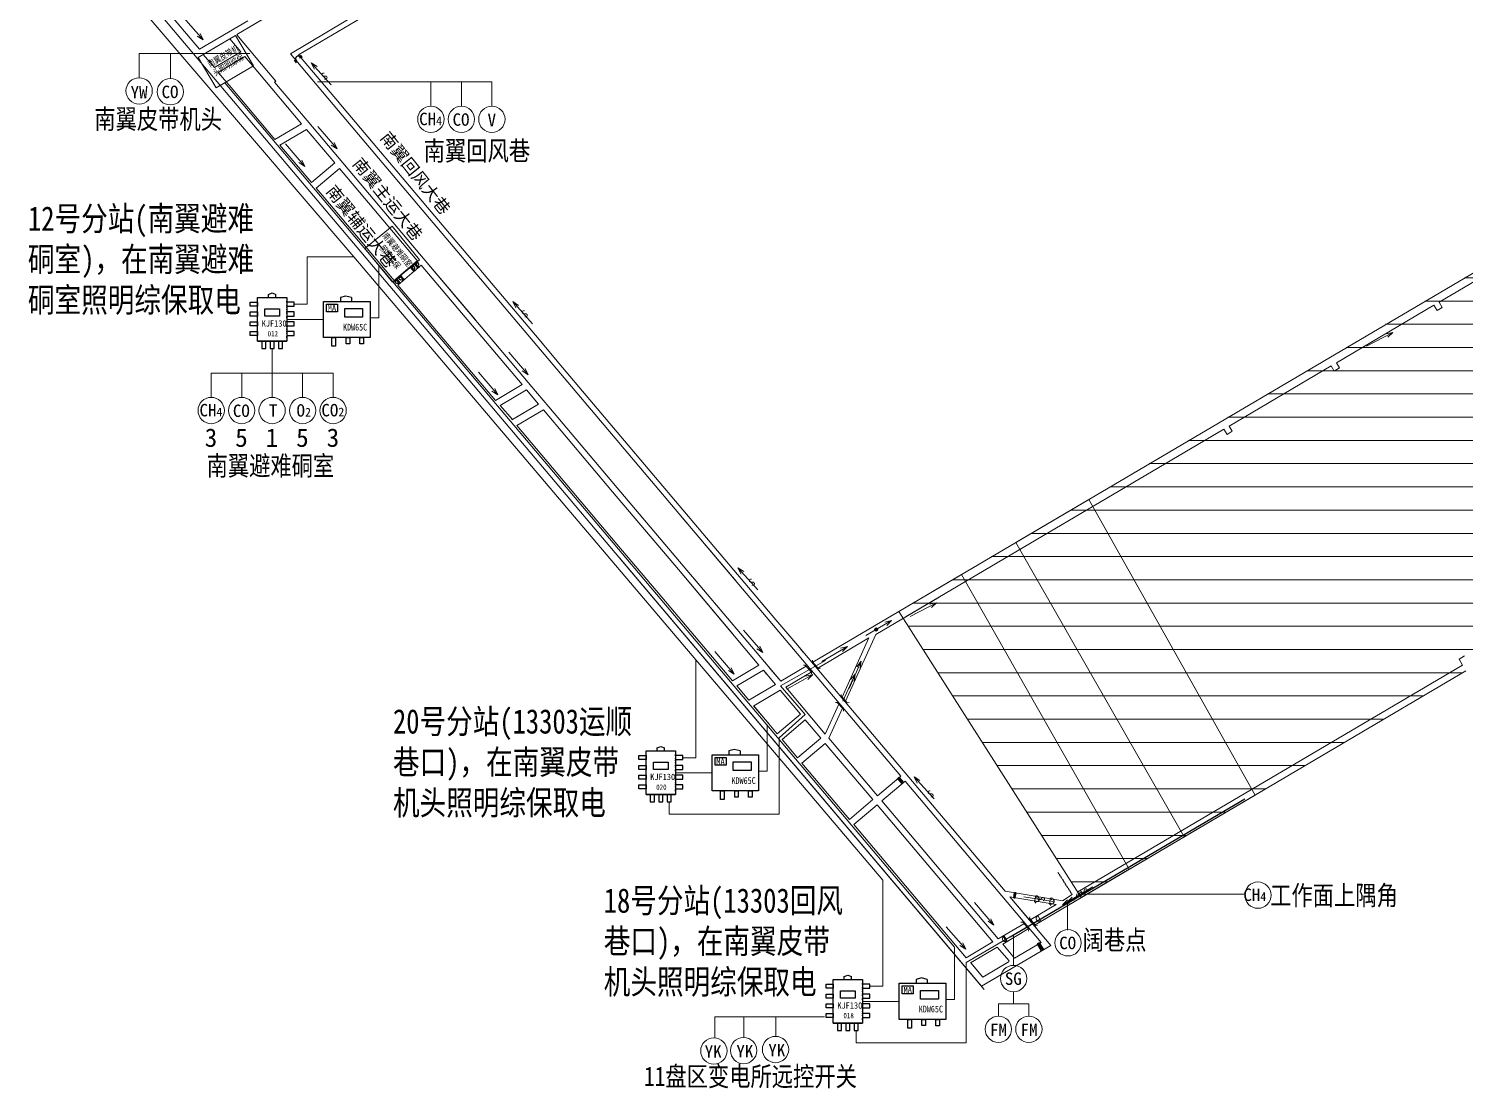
# Model space of a CAD drawing. Header units: millimetres. Extents: x 2501 to 6983, y 1724 to 12691.
# Drawn here: x 3891 to 5069, y 8648 to 9517 of the extents above; entities that cross this region are included whole.
import ezdxf
from ezdxf.enums import TextEntityAlignment as Align

# ---------------------------------------------------------------- set-up
doc = ezdxf.new("R2010")
doc.units = ezdxf.units.MM
doc.linetypes.add('1 实线', pattern=[0])
doc.linetypes.add('2X0_5', pattern=[2.5, 2, -0.5])
for name, color, linetype in [('4、10月', 131, 'Continuous'), ('hyh井田开拓巷道', 7, 'Continuous'), ('JMD', 6, 'Continuous'), ('通风系统', 7, 'Continuous'), ('风流', 7, 'Continuous')]:
    doc.layers.add(name, color=color, linetype=linetype)
doc.layers.add('井下工业网光缆', color=5, linetype='Continuous', lineweight=30)
doc.styles.get("Standard").update_dxf_attribs({"font": 'arial.ttf'})
doc.styles.add('宋体', font='', dxfattribs={"height": 2})
doc.styles.add('新宋体', font='', dxfattribs={"width": 0.8})
doc.styles.get('宋体').set_extended_font_data('SimSun')
doc.styles.get('新宋体').set_extended_font_data('NSimSun')
doc.linetypes.add('442', pattern='A,5,[175,AAA.SHX,S=1,R=90,X=0,Y=0],5', length=10)
doc.linetypes.add('447', pattern='A,8,-1,[148,AAA.SHX,S=1,R=0,X=0,Y=0],-1', length=10)

# ---------------------------------------------------------------- blocks, each defined once
blk = doc.blocks.new('A$C2A686CFF')
at = {"layer": 'JMD', "color": 1, "linetype": 'Continuous', "lineweight": 30}
for p, q in [((12.2, 30.1, 0), (0, 30.1, 0)), ((6.1, 30.1, 0), (6.1, 21.3, 0)), ((6.1, 8.8, 0), (6.1, 0, 0)), ((12.2, 0, 0), (0, 0, 0))]:
    blk.add_line(p, q, dxfattribs=at)
blk.add_arc((6.1, 15, 0), 10.6, 270, 90, dxfattribs=at)
blk = doc.blocks.new('1避难点')
at = {"layer": 'JMD', "linetype": 'Continuous', "lineweight": 30}
for points in [[(37414447.7, 4259186.1), (37414448.1, 4259186.4), (37414445.3, 4259189.7), (37414445, 4259189.5)], [(37414451, 4259188.9), (37414451.3, 4259189.1), (37414448.6, 4259192.5), (37414448.3, 4259192.3)], [(37414433.7, 4259179.9), (37414433.4, 4259179.7), (37414436.2, 4259176.4), (37414436.5, 4259176.6)], [(37414436.9, 4259182.7), (37414436.6, 4259182.4), (37414439.5, 4259179.1), (37414439.8, 4259179.4)]]:
    blk.add_hatch(color=30, dxfattribs=at).paths.add_polyline_path(points)
at = {"layer": 'JMD', "color": 30, "linetype": 'Continuous', "lineweight": 30}
for p, q in [((37414444.5, 4259189.5, -19.3), (37414444.7, 4259189.2, -19.3)), ((37414444.7, 4259189.2, -19.3), (37414445.9, 4259190.2, -19.3)), ((37414447.7, 4259186.1, -19.3), (37414445, 4259189.5, -19.3)), ((37414448.1, 4259186.4, -19.3), (37414445.3, 4259189.7, -19.3)), ((37414445.5, 4259189.4, -19.3), (37414445.9, 4259189.7, -19.3)), ((37414445.9, 4259190.2, -19.3), (37414445.6, 4259190.5, -19.3)), ((37414448.4, 4259186.6, -19.3), (37414445.6, 4259190, -19.3)), ((37414445.8, 4259189.1, -19.3), (37414446.1, 4259189.4, -19.3)), ((37414446, 4259188.8, -19.3), (37414446.3, 4259189.1, -19.3)), ((37414446.3, 4259188.6, -19.3), (37414446.6, 4259188.8, -19.3)), ((37414447.7, 4259192.3, -19), (37414448, 4259192, -19)), ((37414448, 4259192, -19), (37414449.2, 4259193, -19)), ((37414451, 4259188.9, -19), (37414448.3, 4259192.3, -19)), ((37414451.3, 4259189.1, -19), (37414448.6, 4259192.5, -19)), ((37414448.8, 4259192.2, -19), (37414449.1, 4259192.5, -19)), ((37414449.2, 4259193, -19), (37414448.9, 4259193.3, -19)), ((37414451.7, 4259189.4, -19), (37414448.9, 4259192.8, -19)), ((37414449.1, 4259191.9, -19), (37414449.4, 4259192.2, -19)), ((37414449.3, 4259191.6, -19), (37414449.6, 4259191.9, -19)), ((37414449.6, 4259191.3, -19), (37414449.9, 4259191.6, -19)), ((37414449.8, 4259191, -19), (37414450.1, 4259191.3, -19)), ((37414450.1, 4259190.7, -19), (37414450.4, 4259191, -19)), ((37414450.3, 4259190.4, -19), (37414450.6, 4259190.7, -19)), ((37414450.6, 4259190.1, -19), (37414450.9, 4259190.4, -19)), ((37414450.8, 4259189.8, -19), (37414451.1, 4259190.1, -19)), ((37414450.8, 4259188.7, -19), (37414452, 4259189.7, -19)), ((37414451, 4259189.5, -19), (37414451.4, 4259189.8, -19)), ((37414451.3, 4259189.2, -19), (37414451.6, 4259189.5, -19)), ((37414452, 4259189.7, -19), (37414452.1, 4259189.4, -19)), ((37414432.8, 4259179.2, -19), (37414432.5, 4259179.4, -19)), ((37414434, 4259180.2, -19), (37414432.8, 4259179.2, -19)), ((37414435.9, 4259176.1, -19), (37414433, 4259179.4, -19)), ((37414433.6, 4259179.4, -19), (37414433.3, 4259179.1, -19)), ((37414436.2, 4259176.4, -19), (37414433.4, 4259179.7, -19)), ((37414433.9, 4259179.1, -19), (37414433.6, 4259178.8, -19)), ((37414433.7, 4259180.4, -19), (37414434, 4259180.2, -19)), ((37414436.5, 4259176.6, -19), (37414433.7, 4259179.9, -19)), ((37414434.1, 4259178.8, -19), (37414433.8, 4259178.5, -19)), ((37414434.4, 4259178.5, -19), (37414434.1, 4259178.2, -19)), ((37414434.6, 4259178.2, -19), (37414434.3, 4259177.9, -19)), ((37414434.9, 4259177.9, -19), (37414434.6, 4259177.6, -19)), ((37414435.1, 4259177.6, -19), (37414434.8, 4259177.3, -19)), ((37414435.4, 4259177.3, -19), (37414435.1, 4259177, -19)), ((37414435.6, 4259177, -19), (37414435.3, 4259176.8, -19)), ((37414436.1, 4259181.9, -19.3), (37414435.8, 4259182.2, -19.3)), ((37414437.2, 4259183, -19.3), (37414436.1, 4259181.9, -19.3)), ((37414439.2, 4259178.9, -19.3), (37414436.3, 4259182.2, -19.3)), ((37414439.5, 4259179.1, -19.3), (37414436.6, 4259182.4, -19.3)), ((37414436.9, 4259182.1, -19.3), (37414436.6, 4259181.9, -19.3)), ((37414437.1, 4259181.8, -19.3), (37414436.8, 4259181.6, -19.3)), ((37414439.8, 4259179.4, -19.3), (37414436.9, 4259182.7, -19.3)), ((37414437, 4259183.2, -19.3), (37414437.2, 4259183, -19.3)), ((37414437.4, 4259181.6, -19.3), (37414437.1, 4259181.3, -19.3)), ((37414437.7, 4259181.3, -19.3), (37414437.3, 4259181, -19.3)), ((37414437.9, 4259181, -19.3), (37414437.6, 4259180.7, -19.3)), ((37414438.2, 4259180.7, -19.3), (37414437.9, 4259180.4, -19.3)), ((37414438.4, 4259180.4, -19.3), (37414438.1, 4259180.1, -19.3)), ((37414438.7, 4259180.1, -19.3), (37414438.4, 4259179.8, -19.3)), ((37414438.9, 4259179.8, -19.3), (37414438.6, 4259179.5, -19.3)), ((37414440.1, 4259179.6, -19.3), (37414438.9, 4259178.6, -19.3)), ((37414439.2, 4259179.5, -19.3), (37414438.9, 4259179.2, -19.3)), ((37414438.9, 4259178.6, -19.3), (37414439.1, 4259178.4, -19.3)), ((37414439.4, 4259179.2, -19.3), (37414439.1, 4259178.9, -19.3)), ((37414440.3, 4259179.4, -19.3), (37414440.1, 4259179.6, -19.3)), ((37414446.5, 4259188.2, -19.3), (37414446.8, 4259188.5, -19.3)), ((37414446.8, 4259187.9, -19.3), (37414447.1, 4259188.2, -19.3)), ((37414447, 4259187.6, -19.3), (37414447.3, 4259187.9, -19.3)), ((37414447.3, 4259187.3, -19.3), (37414447.6, 4259187.6, -19.3)), ((37414447.5, 4259187, -19.3), (37414447.8, 4259187.3, -19.3)), ((37414447.5, 4259185.9, -19.3), (37414448.7, 4259186.9, -19.3)), ((37414447.7, 4259185.7, -19.3), (37414447.5, 4259185.9, -19.3)), ((37414447.8, 4259186.8, -19.3), (37414448.1, 4259187, -19.3)), ((37414448, 4259186.5, -19.3), (37414448.3, 4259186.7, -19.3)), ((37414448.7, 4259186.9, -19.3), (37414448.8, 4259186.7, -19.3)), ((37414450.9, 4259188.4, -19), (37414450.8, 4259188.7, -19)), ((37414436.8, 4259176.9, -19), (37414435.6, 4259175.8, -19)), ((37414435.9, 4259176.7, -19), (37414435.6, 4259176.5, -19)), ((37414436.1, 4259176.4, -19), (37414435.8, 4259176.2, -19)), ((37414437, 4259176.6, -19), (37414436.8, 4259176.9, -19))]:
    blk.add_line(p, q, dxfattribs=at)
at = {"layer": 'JMD', "color": 30, "linetype": '2X0_5', "lineweight": 30, "ltscale": 0.0001}
for p, q in [((37414446, 4259189.6, -19.3), (37414447.6, 4259190.9, -19.3)), ((37414446.2, 4259189.3, -19.3), (37414447.8, 4259190.6, -19.3)), ((37414447.8, 4259190.6, -19.3), (37414447.6, 4259190.9, -19.3)), ((37414449.3, 4259192.3, -19), (37414450.9, 4259193.7, -19)), ((37414449.5, 4259192.1, -19), (37414451.1, 4259193.4, -19)), ((37414451.1, 4259193.4, -19), (37414450.9, 4259193.7, -19)), ((37414433.4, 4259178.9, -19), (37414431.9, 4259177.6, -19)), ((37414432.1, 4259177.3, -19), (37414431.9, 4259177.6, -19)), ((37414433.6, 4259178.7, -19), (37414432.1, 4259177.3, -19)), ((37414436.7, 4259181.7, -19.3), (37414435.1, 4259180.4, -19.3)), ((37414435.3, 4259180.1, -19.3), (37414435.1, 4259180.4, -19.3)), ((37414436.9, 4259181.5, -19.3), (37414435.3, 4259180.1, -19.3))]:
    blk.add_line(p, q, dxfattribs=at)
for centre, start, end in [((37414445, 4259188.6, -19.3), 332.6147, 36.0183), ((37414448.3, 4259191.4, -19), 332.6147, 36.0183), ((37414434.5, 4259179.7, -19), 224.3739, 287.7775), ((37414437.8, 4259182.5, -19.3), 224.3739, 287.7775)]:
    blk.add_arc(centre, 3.45, start, end, dxfattribs=at)
blk = doc.blocks.new('A$C4A5408C1')
at = {"layer": 'JMD', "color": 5, "linetype": 'Continuous', "lineweight": 30}
for p, q in [((0, 1.41), (4.73, 4.29)), ((0, 1.41), (0.86, 0)), ((0.94, 1.99), (0.76, 1.37)), ((0.76, 1.37), (1.8, 0.58)), ((0.86, 0), (5.58, 2.89)), ((0.94, 1.99), (1.99, 1.2)), ((1.89, 2.56), (1.71, 1.94)), ((1.71, 1.94), (2.75, 1.15)), ((1.99, 1.2), (1.8, 0.58)), ((1.89, 2.56), (2.93, 1.77)), ((2.83, 3.14), (2.65, 2.52)), ((2.65, 2.52), (3.69, 1.73)), ((2.93, 1.77), (2.75, 1.15)), ((2.83, 3.14), (3.88, 2.35)), ((3.78, 3.72), (3.6, 3.1)), ((3.6, 3.1), (4.64, 2.31)), ((3.88, 2.35), (3.69, 1.73)), ((3.78, 3.72), (4.82, 2.93)), ((4.82, 2.93), (4.64, 2.31)), ((4.73, 4.29), (5.58, 2.89))]:
    blk.add_line(p, q, dxfattribs=at)
blk = doc.blocks.new('A$C32DC195A')
at = {"layer": 'JMD', "color": 5, "linetype": 'Continuous', "lineweight": 30}
for p, q in [((0, 1.4), (4.7, 4.3)), ((0, 1.4), (0.9, 0)), ((0.9, 2), (0.8, 1.4)), ((0.8, 1.4), (1.8, 0.6)), ((0.9, 0), (5.6, 2.9)), ((0.9, 2), (2, 1.2)), ((1.9, 2.6), (1.7, 1.9)), ((1.7, 1.9), (2.7, 1.2)), ((2, 1.2), (1.8, 0.6)), ((1.9, 2.6), (2.9, 1.8)), ((2.8, 3.1), (2.7, 2.5)), ((2.7, 2.5), (3.7, 1.7)), ((2.9, 1.8), (2.7, 1.2)), ((2.8, 3.1), (3.9, 2.3)), ((3.8, 3.7), (3.6, 3.1)), ((3.6, 3.1), (4.6, 2.3)), ((3.9, 2.3), (3.7, 1.7)), ((3.8, 3.7), (4.8, 2.9)), ((4.8, 2.9), (4.6, 2.3)), ((4.7, 4.3), (5.6, 2.9))]:
    blk.add_line(p, q, dxfattribs=at)
blk = doc.blocks.new('A$C305E440D')
at = {"layer": '通风系统', "color": 5, "lineweight": 0}
for p, q in [((0, 18.6), (15.8, 0)), ((11, 3.2), (15.8, 0)), ((15.8, 0), (13.4, 5.3))]:
    blk.add_line(p, q, dxfattribs=at)
blk = doc.blocks.new('A$C4DB71547')
at = {"layer": '风流', "color": 1, "lineweight": 0}
for p, q in [((16.3, 0), (0, 18.1)), ((0, 18.1), (2.6, 12.9)), ((4.9, 15), (0, 18.1))]:
    blk.add_line(p, q, dxfattribs=at)
at = {"layer": '通风系统', "color": 1, "lineweight": 0, "insert": (8, 7.5, 1.5), "char_height": 6.075, "width": 34.878, "attachment_point": 1, "rotation": 35.7958}
blk.add_mtext('{\\fSimSun|b0|i0|c134|p2;S}', dxfattribs=at)
blk = doc.blocks.new('系统底图')
at = {"lineweight": 20, "ltscale": 0.5}
h = blk.add_hatch(dxfattribs=at)
h.set_pattern_fill('ANSI31', color=256, scale=6, angle=315)
h.set_pattern_definition([(0, (408466.573, 4255290.4), (4e-15, 19.05), [])])
edge = h.paths.add_edge_path()
edge.add_line((408243.7, 4255258.2), (408393.3, 4255023.5))
edge.add_line((408393.3, 4255023.5), (409265.3, 4255537.7))
edge.add_line((409265.3, 4255537.7), (409262.5, 4255542.4))
edge.add_line((409262.5, 4255542.4), (409258, 4255539.7))
edge.add_line((409258, 4255539.7), (409230.3, 4255586.6))
edge.add_line((409230.3, 4255586.6), (409409, 4255691.9))
edge.add_line((409409, 4255691.9), (409406.2, 4255696.7))
edge.add_line((409406.2, 4255696.7), (409401.4, 4255693.9))
edge.add_line((409401.4, 4255693.9), (409296.6, 4255871.7))
edge.add_line((409296.6, 4255871.7), (409301.3, 4255874.5))
edge.add_line((409301.3, 4255874.5), (409298.2, 4255879.8))
edge.add_line((409298.2, 4255879.8), (408244.3, 4255258.6))
h.paths.add_polyline_path([(408778, 4255460.1), (408798.9, 4255419.6), (408978, 4255511.7), (408957.1, 4255552.2)], flags=16)
at = {"lineweight": 20}
blk.add_hatch(color=1, dxfattribs=at).paths.add_polyline_path([(408223.7, 4255243.3, 1), (408226.3, 4255243.3, 1)])
at = {"lineweight": 0}
for p, q in [((409431.3, 4256704.9, 3261.2), (407751.2, 4255714.5, 3261.2)), ((407916.7, 4255427, 4096.2), (407938.3, 4255439.7, 4100)), ((407926.6, 4255415.4, 2403.5), (407916.7, 4255427, 2403.6))]:
    blk.add_line(p, q, dxfattribs=at)
at = {"color": 0, "lineweight": 20}
for p, q in [((409298, 4255879.5, 3528.6), (408173.1, 4255216.4, 4127.1)), ((408686.8, 4255511.7, -29054.5), (408854.8, 4255610.8, -41127.4)), ((408602.5, 4255462, -22991.4), (408682.5, 4255509.2, -28744.9)), ((408514.6, 4255410.1, -16672), (408598.2, 4255459.4, -22681.9)), ((408249.7, 4255253.8, 2368), (408510.3, 4255407.6, -16362.4)), ((408224.8, 4255239.1, 4159.7), (408276.8, 4255269.8, -3315.3)), ((408219.1, 4255236.3, -1300.6), (408177.6, 4255211.8, 3837.7)), ((408219.1, 4255236.3, 3780.9), (408197.1, 4255187.8, 3780.9)), ((408224.8, 4255239.1, 3784.6), (408200, 4255184.5, 3780.9)), ((408703.1, 4255219, -50321.3), (408707.5, 4255221.5, -50321.3)), ((408708.8, 4255209.4, -59556.7), (408355.4, 4255001.1, -59415)), ((408390.4, 4255028.1, -60663.9), (408706, 4255214.1, -50616.6)), ((408706, 4255214.1, -50480.7), (408703.1, 4255219, -50312.4)), ((408540.8, 4255110.4, -59489.4), (408411, 4255033.9, -59437.3)), ((408411, 4255033.9, -59437.3), (408355.4, 4255001.1, -59415)), ((408378.1, 4255020.8, 3775.9), (408330.8, 4255028.7, 3775.9)), ((408372.7, 4255017.6, 3775.9), (408334.8, 4255024, 3775.9)), ((408378, 4255020.8, -59476.8), (408385.7, 4255026, -59478.8)), ((408372.7, 4255017.6, -59832.7), (408351.8, 4255005.3, -59788.2))]:
    blk.add_line(p, q, dxfattribs=at)
at = {"lineweight": 0, "ltscale": 0.005}
for p, q in [((407839.4, 4255813, 2610.3), (407700.5, 4255731.1, 3255.7)), ((407863.7, 4255786.6, 2541.4), (407744.7, 4255715.2, 4199)), ((407638.4, 4255747, 3256.5), (408313.7, 4254947.9, 3289.7)), ((407709.7, 4255742.3, 2267.2), (407670.1, 4255719, 2132.1)), ((407694.8, 4255727.7, 3170.7), (407673, 4255714.8, 3253.9)), ((407694.8, 4255727.7, 3253.9), (407704, 4255716.9, 3257)), ((407700.5, 4255731, 3255.7), (407726.7, 4255700.1, 3255.7)), ((407704, 4255716.9, 3162.9), (407682.2, 4255704, 3253.9)), ((407784.1, 4255668.6, 3256.5), (407744.7, 4255715.2, 4199)), ((407673, 4255714.8, 3253.9), (407682.2, 4255704, 3253.9)), ((407707.3, 4255713, 3160.1), (407685.4, 4255700.1, 3253.9)), ((407707.3, 4255713, 3258.1), (407711.8, 4255707.6, 3259.6)), ((407711.8, 4255707.6, 3259.6), (407717.8, 4255700.6, 3261.6)), ((407751.2, 4255714.5, 4124.3), (407784.7, 4255674.8, 3261.1)), ((407685.4, 4255700.1, 3253.9), (407695.9, 4255687.7, 3253.8)), ((407717.8, 4255700.6, 3261.6), (407753.8, 4255658, 3253.7)), ((407726.7, 4255700.1, 3255.7), (407732.7, 4255693, 3255.7)), ((407731.6, 4255692, 3260), (407732.7, 4255693, 3255.7)), ((407731.6, 4255692, 3260), (407758.2, 4255660.5, 3253.7)), ((407695.9, 4255687.7, 3253.8), (407731.9, 4255645.1, 3261.2)), ((407784.1, 4255668.6, 3256.5), (408245.2, 4255123, 2436.8)), ((407784.2, 4255675.4, 3265.5), (407860, 4255585.8, 3240.3)), ((407753.8, 4255658, 3253.7), (407731.9, 4255645.1, 3261.2)), ((407758.2, 4255660.5, 3253.7), (407805.1, 4255605, 3268.2)), ((407757.8, 4255653.2, 2179.6), (407736, 4255640.3, 2172.8)), ((407780.9, 4255625.9, 2170.4), (407757.8, 4255653.2, 2180.6)), ((407761.8, 4255609.7, 2172.6), (407736, 4255640.3, 2173.8)), ((407780.9, 4255625.9, 2170.4), (407761.8, 4255609.7, 2172.6)), ((407784.8, 4255621.3, 2170.4), (407765.7, 4255605.1, 2172.6)), ((407801.3, 4255601.8, 3268.6), (407784.8, 4255621.3, 2856)), ((407772.2, 4255597.5, 3250.1), (407765.7, 4255605.1, 3057.9)), ((407805.1, 4255605, 3268.2), (407852.2, 4255549.3, 3239.8)), ((407948.5, 4255481.1, 3240.3), (407860, 4255585.8, 3240.3)), ((407848.7, 4255545.7, 3240.3), (407829.6, 4255529.5, 3242.5)), ((407851.9, 4255541.9, 3240.3), (407832.8, 4255525.7, 3242.5)), ((407942.6, 4255442.3, 3203.2), (407852.2, 4255549.3, 3239.8)), ((407832.8, 4255525.7, 2769.3), (407912.8, 4255431.1, 3338.8)), ((407964.8, 4255461.7, 3240.3), (407948.5, 4255481.1, 3240.3)), ((407964.8, 4255461.7, 3253.6), (408142.7, 4255251.2, 3256.8)), ((407938.2, 4255439.7, 2555.4), (407948.1, 4255428.1, 2403.5)), ((407942.6, 4255442.3, 3203.2), (407956.5, 4255425.9, 3200.3)), ((408008.8, 4255356.2, 3240.2), (407952.1, 4255423.3, 2578.2)), ((407956.5, 4255425.9, 3200.3), (408012.6, 4255359.5, 3239.8)), ((407930.3, 4255410.4, 3230.2), (408012.3, 4255313.3, 3230.2)), ((408062.8, 4255292.3, 3240.2), (408008.8, 4255356.2, 3240.2)), ((408012.6, 4255359.5, 3239.8), (408066.6, 4255295.5, 3239.8)), ((408049.1, 4255269.8, 3245.4), (408012.3, 4255313.3, 3230.2)), ((408062.8, 4255292.3, 3240.2), (408128.9, 4255214.1, 3240.2)), ((408133.3, 4255216.6, 3239.8), (408066.6, 4255295.5, 3239.8)), ((408049.1, 4255269.8, 3245.4), (408107.1, 4255201.2, 2882.6)), ((408142.7, 4255251.2, 3256.8), (408159.1, 4255231.9, 3257.1)), ((408159.1, 4255231.9, 3257.1), (408199.6, 4255183.9, 3255.7)), ((408107.1, 4255201.2, 4067.2), (408128.9, 4255214.1, 4090.5)), ((408110.7, 4255196.9, 4066.8), (408132.5, 4255209.8, 4090.4)), ((408132.5, 4255209.8, 3240.2), (408142.4, 4255198.2, 3240.2)), ((408146.7, 4255200.8, 3239.8), (408133.3, 4255216.6, 3239.8)), ((408146.7, 4255200.8, 3251.3), (408167.7, 4255213.2, 3259.1)), ((408120.5, 4255185.3, 2621.5), (408142.4, 4255198.2, 2627.2)), ((408150.8, 4255196, 3251.7), (408171.8, 4255208.3, 3259.5)), ((408110.7, 4255196.9, 2860), (408120.5, 4255185.3, 2798.6)), ((408124.6, 4255180.5, 2630), (408146.4, 4255193.4, 2635.7))]:
    blk.add_line(p, q, dxfattribs=at)
at = {"color": 0, "lineweight": 0, "ltscale": 0.005}
blk.add_line((407670.1, 4255719, 2406.7), (407647, 4255746.3, 2407), dxfattribs=at)
at = {"color": 0, "lineweight": 0}
for p, q in [((407784.1, 4255668.6, 3256.5), (408245.2, 4255123, 2436.8)), ((407758.2, 4255660.5, 3253.7), (407805.1, 4255605, 3268.2)), ((407780.9, 4255625.9, 2170.4), (407757.8, 4255653.2, 2180.6)), ((407780.9, 4255625.9, 2170.4), (407761.8, 4255609.7, 2172.6)), ((407780.9, 4255625.9, 2170.4), (407761.8, 4255609.7, 2172.6)), ((407784.8, 4255621.3, 2170.4), (407765.7, 4255605.1, 2172.6)), ((407784.8, 4255621.3, 2170.4), (407765.7, 4255605.1, 2172.6)), ((407772.2, 4255597.5, 3250.1), (407765.7, 4255605.1, 3057.9)), ((407772.2, 4255597.5, 3250.1), (407829.6, 4255529.5, 3242.5)), ((407848.4, 4255546.1, 3240.3), (407801.3, 4255601.8, 3268.6)), ((407805.1, 4255605, 3268.2), (407852.2, 4255549.3, 3239.8)), ((407848.7, 4255545.7, 3240.3), (407829.6, 4255529.5, 3242.5)), ((407848.7, 4255545.7, 3240.3), (407829.6, 4255529.5, 3242.5)), ((407851.9, 4255541.9, 3240.3), (407832.8, 4255525.7, 3242.5)), ((407851.9, 4255541.9, 3240.3), (407832.8, 4255525.7, 3242.5)), ((407848.7, 4255545.7, 3240.3), (407848.4, 4255546.1, 3240.3)), ((407934.6, 4255444, 2403.7), (407851.9, 4255541.9, 3240.3)), ((407896.3, 4255497.1, 3239.8), (407852.2, 4255549.3, 3239.8)), ((407926.2, 4255415.2, 2570.2), (407948.1, 4255428.1, 2575.9)), ((407930.3, 4255410.4, 4052.2), (407952.1, 4255423.3, 4060.8)), ((408062.8, 4255292.3, 3240.2), (408008.8, 4255356.2, 3240.2)), ((408012.6, 4255359.5, 3239.8), (408066.6, 4255295.5, 3239.8)), ((408066, 4255335, 3255.9), (408110.1, 4255282.9, 3255.9)), ((408014.4, 4255302.1, 3231.9), (408311.3, 4254950.7, -60326.5)), ((408062.8, 4255292.3, 3240.2), (408108, 4255238.9, 3240.2)), ((408159.1, 4255231.9, 3257.1), (408199.7, 4255183.8, 3255.6)), ((408120.5, 4255185.3, 9197.2), (408110.7, 4255196.9, -7883.3)), ((408146.4, 4255193.4, 3240.2), (408163, 4255173.7, 3240.2)), ((408183.3, 4255157.5, 3239.8), (408150.8, 4255196, 3239.8)), ((408137.5, 4255165.2, 38804.1), (408124.4, 4255180.7, 16029.5)), ((408124.6, 4255180.5, 2773.2), (408143.9, 4255157.6, 2651.9)), ((408163, 4255173.7, 2625.5), (408143.9, 4255157.6, 2627.7)), ((408194.4, 4255182, 3255.7), (408183.3, 4255157.5, 3255.7)), ((408197.4, 4255178.8, 3255.7), (408186.1, 4255154.1, 3255.7)), ((408199.7, 4255183.8, 3255.6), (408330.8, 4255028.7, 3250.7)), ((408166.9, 4255169.1, 2625.5), (408147.8, 4255153, 2627.7)), ((408166.9, 4255169.1, 3240.2), (408179.7, 4255154, 3240.2)), ((408147.8, 4255153, 2627.7), (408160.6, 4255137.9, 2765.1)), ((408179.7, 4255154, 3240.2), (408160.6, 4255137.9, 3242.5)), ((408226.1, 4255106.9, 3239.8), (408186.1, 4255154.1, 3239.8)), ((408183.2, 4255149.8, 3240.2), (408164.1, 4255133.7, 3242.5)), ((408183.2, 4255149.8, 3240.2), (408222.2, 4255103.7, 3240.2)), ((408164.1, 4255133.7, 2803.3), (408203.2, 4255087.5, 3222.7)), ((408245.2, 4255123, 3240.5), (408226.1, 4255106.9, 3242.7)), ((408248.7, 4255118.8, 3240.5), (408229.6, 4255102.7, 3242.7)), ((408248.7, 4255118.8, 2430.5), (408360.4, 4254986.6, -61388.7)), ((408222.2, 4255103.7, 3243.1), (408203.2, 4255087.5, 3245.4)), ((408225.8, 4255099.5, 3243.1), (408206.7, 4255083.3, 3245.4)), ((408225.8, 4255099.5, 3240.2), (408320.8, 4254987, 3240.2)), ((408325.1, 4254989.6, -60896.1), (408229.6, 4255102.7, 3239.8)), ((408206.7, 4255083.3, 3260.9), (408298.9, 4254974.1, -60359.4)), ((408334.8, 4255024, 3303.8), (408368.3, 4254984.2, -61486.7)), ((408325.1, 4254989.6, -60896.1), (408346.2, 4255002, -61326.8)), ((408328.8, 4254985.3, -60898.9), (408349.8, 4254997.7, -61327.4)), ((408298.9, 4254974.1, -60359.4), (408320.8, 4254987, -60806.7)), ((408338.6, 4254973.7, -60943.8), (408328.8, 4254985.3, -60898.9)), ((408338.6, 4254973.7, -60943.8), (408360.4, 4254986.6, -61388.7)), ((408302.5, 4254969.9, -60365.1), (408324.4, 4254982.7, -60809.9)), ((408311.3, 4254950.7, -60326.5), (408368.3, 4254984.2, -61486.7)), ((408324.4, 4254982.8, 3240.2), (408334.1, 4254971.4, 3240.2)), ((408302.6, 4254969.9, -60365.9), (408312.4, 4254958.2, -60410)), ((408312.4, 4254958.2, -60410), (408334.2, 4254971.1, -60854.8))]:
    blk.add_line(p, q, dxfattribs=at)
at = {"lineweight": 20, "ltscale": 0.5}
blk.add_line((408243.5, 4255257.9, -10746.6), (408393.2, 4255023.6, -2652.5), dxfattribs=at)
at = {"lineweight": 0, "ltscale": 0.003}
for p, q in [((408162.7, 4255227.6, 3915), (408165.1, 4255224.7, 3777.9)), ((408132.5, 4255209.8, 3617.7), (408135.2, 4255206.6, 3642.4)), ((408132.5, 4255209.8, 3240.2), (408142.4, 4255198.2, 3240.2)), ((408139.6, 4255209.2, 3585), (408136.9, 4255212.4, 3528.8)), ((408146.7, 4255200.8, 3239.8), (408136.9, 4255212.4, 3239.8)), ((408165.4, 4255214, 3261.2), (408166.9, 4255214, 3261.2)), ((408166.9, 4255214, 3261.2), (408172, 4255208.3, 3261.2)), ((408172.8, 4255218, 4127.1), (408172.7, 4255216.8, 4127.1)), ((408172.7, 4255216.8, 4127.1), (408177.8, 4255211.1, 4127.1)), ((408177.8, 4255211.1, 4127.1), (408179.4, 4255211.5, 4127.1)), ((408172, 4255208.3, 3261.2), (408172, 4255206.8, 3261.2)), ((408196.2, 4255190, 4127.1), (408196.2, 4255188.8, 4127.1)), ((408196.2, 4255188.8, 4127.1), (408201.2, 4255183.1, 4127.1)), ((408191.6, 4255183.5, 3261.2), (408193.1, 4255183.5, 3261.2)), ((408193.1, 4255183.5, 3261.2), (408198.2, 4255177.8, 3261.2)), ((408198.2, 4255177.8, 3261.2), (408198.2, 4255176.3, 3261.2)), ((408201.2, 4255183.1, 4127.1), (408202.8, 4255183.5, 4127.1)), ((408334.8, 4255024, 3775.9), (408356.5, 4254998.2, 3733)), ((408343.6, 4255003.3, -60366.9), (408345.2, 4255003.2, -60366.9)), ((408345.2, 4255003.2, -60366.9), (408350.2, 4254997.4, -60366.9)), ((408350.2, 4254997.4, -60366.9), (408350, 4254995.9, -60366.9)), ((408351, 4255007.6, -60366.9), (408350.9, 4255006.4, -60366.9)), ((408350.9, 4255006.4, -60366.9), (408355.8, 4255000.6, -60366.9)), ((408355.8, 4255000.6, -60366.9), (408357.4, 4255000.9, -60366.9))]:
    blk.add_line(p, q, dxfattribs=at)
at = {"color": 0, "lineweight": 20}
for points, elevation in [([(408682.5, 4255509.2), (408685.1, 4255504.9), (408689.4, 4255507.4), (408686.8, 4255511.7)], 5030.7), ([(408598.2, 4255459.4), (408600.7, 4255455.1), (408605, 4255457.7), (408602.5, 4255462)], -22681.9), ([(408510.3, 4255407.6), (408512.8, 4255403.2), (408517.1, 4255405.8), (408514.6, 4255410.1)], -16362.4)]:
    blk.add_lwpolyline(points, dxfattribs=dict(at, elevation=elevation))
at = {"lineweight": 0, "elevation": 2403.7, "flags": 128}
blk.add_lwpolyline([(407912.8, 4255431.1), (407934.6, 4255444)], dxfattribs=at)
at = {"color": 0, "lineweight": 0, "elevation": 2403.5, "flags": 128}
blk.add_lwpolyline([(407926.6, 4255415.4), (407948.1, 4255428.1)], dxfattribs=at)
at = {"lineweight": 20, "ltscale": 0.5, "elevation": -80331.3}
blk.add_lwpolyline([(408339.7, 4255314.6), (408399.4, 4255349.8), (408535.9, 4255107.5), (408477.7, 4255073.2)], close=True, dxfattribs=at)
at = {"lineweight": 0, "ltscale": 0.5, "elevation": -59483.2}
for points in [[(408329.2, 4254991.8), (408331.9, 4254987.2)], [(408329.8, 4254992.2), (408332.5, 4254987.6)]]:
    blk.add_lwpolyline(points, dxfattribs=at)
at = {"color": 1, "lineweight": 20}
blk.add_circle((408225, 4255243.3, -7078.1), 1.31, dxfattribs=at)
at = {"lineweight": 0, "ltscale": 0.5}
for centre in [(408358.5, 4255006.2, -59483.2), (408330.9, 4254989.7, -59483.2)]:
    blk.add_arc(centre, 2.33, 130.1798, 290.53, dxfattribs=at)
at = {"layer": 'hyh井田开拓巷道', "color": 0, "linetype": '1 实线', "lineweight": 20, "ltscale": 0.5}
blk.add_line((408393.3, 4255023.5, -2646.7), (408243.5, 4255257.9, -10746.6), dxfattribs=at)
at = {"layer": 'hyh井田开拓巷道', "color": 0, "linetype": '2X0_5', "lineweight": 20, "ltscale": 0.5}
blk.add_line((408385.7, 4255026, -2812.1), (408374.1, 4255044.1, -3435.4), dxfattribs=at)
at = {"layer": 'hyh井田开拓巷道', "color": 0, "linetype": '447', "lineweight": 20, "ltscale": 0.5, "elevation": 58177.1}
blk.add_lwpolyline([(408295, 4255288.3), (408243.5, 4255257.9), (408393.2, 4255023.6), (408432.6, 4255046.6), (408295, 4255288.3)], dxfattribs=at)
at = {"layer": 'JMD', "color": 30, "linetype": 'Continuous', "lineweight": 0}
for p, q in [((407831.2, 4255529.3, 4133.3), (407831.4, 4255529.1, 4133.3)), ((407833.7, 4255526.8, 3242.2), (407833.9, 4255526.6, 3242.2))]:
    blk.add_line(p, q, dxfattribs=at)
at = {"layer": 'JMD', "color": 30, "linetype": 'Continuous', "lineweight": 20}
for p, q in [((408354.9, 4255019.6, 3786.4), (408355.9, 4255025.1, 3786.4)), ((408355.8, 4255018.9, 3786.4), (408356.1, 4255020.8, 3786.4)), ((408356.6, 4255023.6, 3786.4), (408357, 4255025.5, 3786.4)), ((408367.1, 4255017.7, 3786.4), (408368, 4255023.2, 3786.4)), ((408368.8, 4255021.6, 3786.4), (408369.1, 4255023.5, 3786.4)), ((408368, 4255017, 3786.4), (408368.3, 4255018.9, 3786.4))]:
    blk.add_line(p, q, dxfattribs=at)
at = {"layer": 'JMD', "color": 30, "linetype": 'Continuous', "lineweight": 20, "elevation": -58958}
blk.add_lwpolyline([(408357.5, 4255008.7), (408360.2, 4255004.1)], dxfattribs=at)
at = {"layer": 'JMD', "color": 30, "linetype": 'Continuous', "lineweight": 20}
for centre in [(408356.4, 4255022.2, 3786.4), (408368.6, 4255020.3, 3786.4)]:
    blk.add_arc(centre, 2.36, 259.9782, 79.9782, dxfattribs=at)
at = {"layer": '风流', "color": 1, "lineweight": 20}
blk.add_line((408370.1, 4255020.1, 3972.5), (408346.1, 4255024.1, 3972.5), dxfattribs=at)
at = {"color": 0, "lineweight": 0, "ltscale": 0.8}
for name, p, xscale, yscale, zscale, rotation in [('A$C2A686CFF', (407754.3, 4255712.2, 3261.2), 0.215999994995293, 0.2159999990835786, 0.2159999999998945, 129.9516129138415), ('A$C32DC195A', (408338.7, 4255022.5, 3261.2), 0.7999999995131565, 0.7999999998137355, 0.7999999999997272, 50.91705392140024), ('A$C4A5408C1', (408357, 4254986.4, -60366.9), 1.200000000186264, 1.200000000186264, 1.200000000000272, 270)]:
    blk.add_blockref(name, p, dxfattribs=dict(at, xscale=xscale, yscale=yscale, zscale=zscale, rotation=rotation))
at = {"lineweight": 0}
blk.add_blockref('1避难点', (-37006601.9, -3649.1, 3261.2), dxfattribs=at)
at = {"color": 0, "lineweight": 20, "ltscale": 0.5}
for name, p, rotation in [('A$C305E440D', (408234.9, 4255235.1, 13289.1), 80.00189551687889), ('A$C305E440D', (408198.7, 4255213.8, 3786.4), 80.0018956399014), ('A$C305E440D', (408219.6, 4255202.9, 3786.4), 115.3406365422708), ('A$C4DB71547', (408395.7, 4255013.7), 78.44156162852684), ('A$C4DB71547', (408399.6, 4255016.2, 4140.6), 79.08708691720446)]:
    blk.add_blockref(name, p, dxfattribs=dict(at, rotation=rotation))
at = {"color": 0, "lineweight": 0, "ltscale": 0.8, "rotation": 280.7629994427829}
blk.add_blockref('A$C4A5408C1', (408242.4, 4255121.7, 3261.2), dxfattribs=at)
at = {"color": 0, "lineweight": 0, "style": '宋体'}
for s, p in [('南翼回风大巷', (407866.5, 4255580.6, 13.4)), ('南翼主运大巷', (407843.7, 4255559.3, 3244.9)), ('南翼辅运大巷', (407822, 4255536.8, -1868.8))]:
    blk.add_text(s, height=10, rotation=308.6564, dxfattribs=at).set_placement(p, align=Align.BOTTOM_RIGHT)
at = {"layer": '通风系统', "color": 1, "lineweight": 20, "insert": (408357, 4255020.8, 3974), "char_height": 6.075, "width": 34.878, "attachment_point": 1, "rotation": 80.8522}
blk.add_mtext('{\\fSimSun|b0|i0|c134|p2;S}', dxfattribs=at)
blk = doc.blocks.new('电源箱')
at = {"layer": '4、10月', "color": 1}
for points in [[(402048.5, 4247528), (402057.5, 4247528), (402057.5, 4247521.6), (402048.5, 4247521.6)], [(402063.4, 4247524.3), (402078.1, 4247524.3), (402078.1, 4247517.3), (402063.4, 4247517.3)]]:
    blk.add_lwpolyline(points, close=True, dxfattribs=at)
at = {"layer": '井下工业网光缆', "color": 4, "lineweight": 30}
for p, q in [((402064.1, 4247534.6), (402059.9, 4247533.4)), ((402059.9, 4247533.4), (402059.9, 4247530.3)), ((402069, 4247533.4), (402064.1, 4247534.6)), ((402069, 4247533.4), (402069, 4247530.3))]:
    blk.add_line(p, q, dxfattribs=at)
for points in [[(402046, 4247530.2), (402084.2, 4247530.2), (402084.2, 4247500.6), (402046, 4247500.6)], [(402052.9, 4247500.6), (402055.9, 4247500.6), (402055.9, 4247493.5), (402052.9, 4247493.5)], [(402064.6, 4247500.6), (402067.5, 4247500.6), (402067.5, 4247495.5), (402064.6, 4247495.5)], [(402075.9, 4247500.6), (402078.9, 4247500.6), (402078.9, 4247495.4), (402075.9, 4247495.4)]]:
    blk.add_lwpolyline(points, close=True, dxfattribs=at)
at = {"layer": '4、10月', "color": 1, "insert": (402049.5, 4247527.3), "char_height": 5.054, "width": 4.044, "attachment_point": 1, "style": '宋体'}
blk.add_mtext('{\\fFangSong|b0|i0|c134|p49;MA}', dxfattribs=at)
at = {"layer": '井下工业网光缆', "color": 4, "lineweight": 30, "style": '新宋体', "width": 0.8}
blk.add_text('KDW65C', height=5.53, dxfattribs=at).set_placement((402062, 4247506.3))
blk = doc.blocks.new('安全监控分站')
at = {"layer": '4、10月', "color": 1}
blk.add_lwpolyline([(402267.1, 4250591.9), (402279.1, 4250591.9), (402279.1, 4250585.9), (402267.1, 4250585.9)], close=True, dxfattribs=at)
at = {"layer": '井下工业网光缆', "color": 4, "lineweight": 30}
for p, q in [((402270.1, 4250603.6), (402273.1, 4250604.8)), ((402270.1, 4250601.2), (402270.1, 4250603.6)), ((402273.1, 4250604.8), (402276.1, 4250603.6)), ((402276.1, 4250601.2), (402276.1, 4250603.6)), ((402261.1, 4250565.2), (402285.1, 4250565.2))]:
    blk.add_line(p, q, dxfattribs=at)
for points in [[(402255.1, 4250593.9), (402255.1, 4250597.2), (402261.1, 4250597.2), (402261.1, 4250593.9)], [(402261.1, 4250601.2), (402285.1, 4250601.2), (402285.1, 4250565.2), (402261.1, 4250565.2)], [(402291.1, 4250593.9), (402291.1, 4250597.2), (402285.1, 4250597.2), (402285.1, 4250593.9)], [(402255.1, 4250585.9), (402255.1, 4250589.2), (402261.1, 4250589.2), (402261.1, 4250585.9)], [(402255.1, 4250577.9), (402255.1, 4250581.2), (402261.1, 4250581.2), (402261.1, 4250577.9)], [(402291.1, 4250585.9), (402291.1, 4250589.2), (402285.1, 4250589.2), (402285.1, 4250585.9)], [(402291.1, 4250577.9), (402291.1, 4250581.2), (402285.1, 4250581.2), (402285.1, 4250577.9)], [(402255.1, 4250569.9), (402255.1, 4250573.2), (402261.1, 4250573.2), (402261.1, 4250569.9)], [(402291.1, 4250569.9), (402291.1, 4250573.2), (402285.1, 4250573.2), (402285.1, 4250569.9)], [(402267.8, 4250565.2), (402264.5, 4250565.2), (402264.5, 4250559.2), (402267.8, 4250559.2)], [(402274.7, 4250565.2), (402271.4, 4250565.2), (402271.4, 4250559.2), (402274.7, 4250559.2)], [(402281.5, 4250565.2), (402278.2, 4250565.2), (402278.2, 4250559.2), (402281.5, 4250559.2)]]:
    blk.add_lwpolyline(points, close=True, dxfattribs=at)
for p in [(402285.1, 4250597.9), (402285.1, 4250597.2), (402285.1, 4250594.6), (402285.1, 4250593.2), (402285.1, 4250591.3), (402285.1, 4250589.2), (402285.1, 4250588.1), (402285.1, 4250588), (402285.1, 4250585.2), (402285.1, 4250584.8), (402285.1, 4250581.5), (402285.1, 4250581.2), (402285.1, 4250578.3), (402285.1, 4250577.2), (402285.1, 4250575), (402285.1, 4250574.8), (402285.1, 4250573.2), (402285.1, 4250571.7), (402285.1, 4250569.2), (402285.1, 4250568.4), (402264.5, 4250565.2), (402268, 4250565.2), (402271.4, 4250565.2), (402274.8, 4250565.2), (402278.2, 4250565.2), (402281.7, 4250565.2)]:
    blk.add_point(p, dxfattribs=at)
at = {"layer": '井下工业网光缆', "color": 4, "lineweight": 30, "style": '新宋体', "width": 0.8}
blk.add_text('KJF130', height=5.22, dxfattribs=at).set_placement((402264.4, 4250577.2))

msp = doc.modelspace()

# ---------------------------------------------------------------- linework, layer by layer
at = {"color": 6, "lineweight": 20}
for p, q in [((3985.4, 9531.2, -18837.7), (4158, 9329.5, -3234.1)), ((4158, 9329.5, -3234.1), (4119.9, 9329.5, -3234.1)), ((4119.9, 9329.5, -3234.1), (4119.9, 9290.6, -3234.1)), ((4158, 9329.5, -3234.1), (4592.1, 8818.4, -3234.1)), ((4109.2, 9290.6, -3234.1), (4119.9, 9290.6, -3234.1)), ((4438.6, 8999.1, -3234.1), (4438.6, 8918.8, -3234.1)), ((4427.9, 8918.8, -3234.1), (4438.6, 8918.8, -3234.1)), ((4592.1, 8818.4, -3127.8), (4592.1, 8731.4, -3127.8)), ((4581.4, 8731.4, -3127.8), (4592.1, 8731.4, -3127.8))]:
    msp.add_line(p, q, dxfattribs=at)
at = {"color": 0, "lineweight": 20}
for p, q in [((3982, 9496.4, -3234.1), (3982, 9476.4, -3234.1)), ((3982, 9496.4, -3234.1), (4007, 9496.4, -3234.1)), ((3982, 9496.4, -3234.1), (4072.7, 9496.4, -3234.1)), ((4007, 9496.4, -3234.1), (4032, 9496.4, -3234.1)), ((4007.6, 9475.7, -3234.1), (4007.6, 9495.7, -3234.1)), ((4221.3, 9473, -3234.1), (4128.3, 9473, -3234.1)), ((4221.3, 9453, -3234.1), (4221.3, 9473, -3234.1)), ((4221.3, 9473, -3234.1), (4271.3, 9473, -3234.1)), ((4246.3, 9453, -3234.1), (4246.3, 9473, -3234.1)), ((4271.3, 9453, -3234.1), (4271.3, 9473, -3234.1)), ((4103.2, 9278.2, -3234.1), (4133.2, 9278.2, -3234.1)), ((4091.1, 9254.2, -3234.1), (4091.1, 9234.2, -3234.1)), ((4041.1, 9234.2, -3234.1), (4041.1, 9214.2, -3234.1)), ((4041.1, 9234.2, -3234.1), (4141.1, 9234.2, -3234.1)), ((4066.1, 9234.2, -3234.1), (4066.1, 9214.2, -3234.1)), ((4091.1, 9234.2, -3234.1), (4091.1, 9214.2, -3234.1)), ((4116.1, 9234.2, -3234.1), (4116.1, 9214.2, -3234.1)), ((4141.1, 9234.2, -3234.1), (4141.1, 9214.2, -3234.1)), ((4421.9, 8906.4, -3234.1), (4451.9, 8906.4, -3234.1)), ((4416.7, 8882.4, -3234.1), (4416.7, 8872.4, -3234.1)), ((4743.5, 8777.4, -3234.1), (4743.5, 8800.5, -3234.1)), ((4699.3, 8773.4, -3234.1), (4699.3, 8748.4, -3234.1)), ((4660.5, 8750.8, -3232.7), (4696.5, 8771.8, -2774.7)), ((4699.3, 8716.9, -3234.1), (4699.3, 8726.9, -3234.1)), ((4575.4, 8719, -3127.8), (4605.4, 8719, -3127.8)), ((4686.8, 8716.9, -3234.1), (4686.8, 8706.9, -3234.1)), ((4686.8, 8716.9, -3234.1), (4711.8, 8716.9, -3234.1)), ((4711.8, 8716.9, -3234.1), (4711.8, 8706.9, -3234.1)), ((4570.2, 8695, -3127.8), (4570.2, 8685, -3127.8))]:
    msp.add_line(p, q, dxfattribs=at)
at = {"color": 1, "lineweight": 20}
for p, q in [((4052.2, 9472.2, 3310.1), (4650.7, 8763.4, -3127.8)), ((4178.5, 9322.6, -3234.1), (4178.5, 9279.6, -3234.1)), ((4178.5, 9279.6, -3234.1), (4171.5, 9279.6, -3234.1)), ((4497.1, 8945.2, -3234.1), (4497.1, 8907.8, -3234.1)), ((4497.1, 8907.8, -3234.1), (4490.2, 8907.8, -3234.1)), ((4650.7, 8763.4, -3127.8), (4650.7, 8720.4, -3127.8)), ((4650.7, 8720.4, -3127.8), (4643.7, 8720.4, -3127.8))]:
    msp.add_line(p, q, dxfattribs=at)
at = {"lineweight": 20}
for p, q in [((4508, 8977.8, -3234.1), (4545.1, 8998.6, -3234.1)), ((4508, 8977.8, -3234.1), (4528.2, 8954.2, -3234.1)), ((4528.2, 8954.2, -3234.1), (4507, 8935.1, -3333.9)), ((4507, 8935.1, -3333.9), (4507, 8872.4, -3234.1)), ((4416.7, 8872.4, -3234.1), (4507, 8872.4, -3234.1)), ((4751.8, 8806.9), (4868.4, 8806.9)), ((4868.4, 8806.9), (4889, 8806.9)), ((4660.5, 8750.8, -3232.7), (4660.5, 8685, -3127.8)), ((4570.2, 8685, -3127.8), (4660.5, 8685, -3127.8))]:
    msp.add_line(p, q, dxfattribs=at)
msp.add_line((4696.5, 8771.8, -2774.7), (4888.9, 8885.2, -3234.1))
at = {"linetype": '442', "lineweight": 20}
for p, q in [((4544.1, 8706.3, -3234.1), (4454.2, 8706.3, -3234.1)), ((4454.2, 8706.3, -3234.1), (4454.2, 8692.5, -3234.1)), ((4478.1, 8692.8, -3234.1), (4478.1, 8706.3, -3234.1)), ((4504.3, 8693.7, -3234.1), (4504.3, 8706.3, -3234.1)), ((4454.2, 8692.5, -3234.1), (4454.2, 8689, -3234.1)), ((4478.1, 8692.8, -3234.1), (4478.1, 8689.4, -3234.1)), ((4504.3, 8693.7, -3234.1), (4504.3, 8690.2, -3234.1))]:
    msp.add_line(p, q, dxfattribs=at)
at = {"color": 7, "lineweight": 20}
for centre in [(3982, 9465.6, -3234.1), (4007.6, 9464.9, -3234.1), (4221.3, 9442.3, -3234.1), (4246.3, 9442.3, -3234.1), (4271.3, 9442.3, -3234.1), (4041.1, 9203.5, -3234.1), (4066.1, 9203.5, -3234.1), (4091.1, 9203.5, -3234.1), (4116.1, 9203.5, -3234.1), (4141.1, 9203.5, -3234.1), (4899.7, 8806.1), (4743.9, 8767, -3234.1), (4699.3, 8737.7, -3234.1), (4686.8, 8696.1, -3234.1), (4711.8, 8696.1, -3234.1), (4453.4, 8678.3, -3234.1), (4477.8, 8678.6, -3234.1), (4504, 8679.5, -3234.1)]:
    msp.add_circle(centre, 10.8, dxfattribs=at)
at = {"layer": '井下工业网光缆', "color": 1, "lineweight": 20}
for points, elevation in [([(4030.5, 9493.1), (4061.1, 9511.1), (4075.8, 9486.1), (4045.1, 9468.1)], 3310.1), ([(4189.6, 9354.7), (4212.1, 9327.2), (4189.7, 9308.8), (4167.2, 9336.3)], -3234.1)]:
    msp.add_lwpolyline(points, close=True, dxfattribs=dict(at, elevation=elevation))
at = {"layer": '通风系统', "color": 5, "lineweight": 20}
for p, q in [((4018.5, 9525.9, -3656.8), (4034.4, 9507.4, -3656.8)), ((4029.6, 9510.6, -3656.8), (4034.4, 9507.4, -3656.8)), ((4034.4, 9507.4, -3656.8), (4032, 9512.6, -3656.8)), ((4128.5, 9436.5, -3234.1), (4144.4, 9418, -3234.1)), ((4102, 9422.2, -3234.1), (4117.8, 9403.7, -3234.1)), ((4139.6, 9421.2, -3234.1), (4144.4, 9418, -3234.1)), ((4144.4, 9418, -3234.1), (4142, 9423.3, -3234.1)), ((4117.8, 9403.7, -3234.1), (4115.4, 9408.9, -3234.1)), ((4113, 9406.9, -3234.1), (4117.8, 9403.7, -3234.1)), ((4285.2, 9251.3, -3234.1), (4301.1, 9232.8, -3234.1)), ((4260.4, 9234.9, -3234.1), (4276.3, 9216.3, -3234.1)), ((4296.2, 9236, -3234.1), (4301.1, 9232.8, -3234.1)), ((4301.1, 9232.8, -3234.1), (4298.6, 9238, -3234.1)), ((4276.3, 9216.3, -3234.1), (4273.8, 9221.6, -3234.1)), ((4271.4, 9219.5, -3234.1), (4276.3, 9216.3, -3234.1)), ((4477.8, 9023.5, -3234.1), (4493.7, 9005, -3234.1)), ((4493.7, 9005, -3234.1), (4491.2, 9010.3, -3234.1)), ((4454.3, 9005.8, -3234.1), (4470.1, 8987.2, -3234.1)), ((4488.8, 9008.2, -3234.1), (4493.7, 9005, -3234.1)), ((4465.3, 8990.4, -3234.1), (4470.1, 8987.2, -3234.1)), ((4470.1, 8987.2, -3234.1), (4467.7, 8992.5, -3234.1)), ((4667.3, 8800, -3234.1), (4683.1, 8781.4, -3234.1)), ((4678.3, 8784.7, -3234.1), (4683.1, 8781.4, -3234.1)), ((4683.1, 8781.4, -3234.1), (4680.7, 8786.7, -3234.1)), ((4644.1, 8780.2, -3234.1), (4660, 8761.7, -3234.1)), ((4655.2, 8764.9, -3234.1), (4660, 8761.7, -3234.1)), ((4660, 8761.7, -3234.1), (4657.6, 8766.9, -3234.1))]:
    msp.add_line(p, q, dxfattribs=at)
at = {"layer": '风流', "color": 1, "lineweight": 20}
for p, q in [((4139.5, 9470.6, -2800.7), (4123.2, 9488.7, -2800.7)), ((4123.2, 9488.7, -2800.7), (4125.8, 9483.5, -2800.7)), ((4128.1, 9485.6, -2800.7), (4123.2, 9488.7, -2800.7)), ((4304.7, 9274.7, -2800.7), (4288.4, 9292.8, -2800.7)), ((4288.4, 9292.8, -2800.7), (4291, 9287.6, -2800.7)), ((4293.3, 9289.7, -2800.7), (4288.4, 9292.8, -2800.7)), ((4489.4, 9056.4, -2800.7), (4473.1, 9074.5, -2800.7)), ((4473.1, 9074.5, -2800.7), (4475.7, 9069.3, -2800.7)), ((4478, 9071.4, -2800.7), (4473.1, 9074.5, -2800.7)), ((4634, 8885, -3234.1), (4617.6, 8903.2, -3234.1)), ((4617.6, 8903.2, -3234.1), (4620.2, 8898, -3234.1)), ((4622.5, 8900.1, -3234.1), (4617.6, 8903.2, -3234.1))]:
    msp.add_line(p, q, dxfattribs=at)

# ---------------------------------------------------------------- block references
at = {"color": 7, "lineweight": 20, "xscale": 1.000024299995857, "yscale": 1.000024299952201, "zscale": 1.00002429999995}
msp.add_blockref('系统底图', (-403648.4, -4246322.7, -6063.7), dxfattribs=at)
at = {"color": 6, "lineweight": 20}
for name, p in [('安全监控分站', (-398181.9, -4241304.9, -3234.1)), ('电源箱', (-397912.8, -4238237.2, -3234.1)), ('安全监控分站', (-397863.2, -4241676.7, -3234.1)), ('电源箱', (-397594.1, -4238609, -3234.1)), ('安全监控分站', (-397709.7, -4241864.2, -3127.8)), ('电源箱', (-397440.5, -4238796.4, -3127.8))]:
    msp.add_blockref(name, p, dxfattribs=at)
at = {"color": 0, "lineweight": 20, "ltscale": 0.5}
for p, rotation in [((5006.9, 9252.1, -3234.1), 76.92466877265731), ((4632.5, 9030.4, -4050.4), 76.92466877265723), ((4531.6, 8971.5, -1955.6), 78.88927466379403), ((4576.1, 8973, -4376.9), 115.3406364798224)]:
    msp.add_blockref('A$C305E440D', p, dxfattribs=dict(at, rotation=rotation))

# ---------------------------------------------------------------- texts
at = {"color": 3, "lineweight": 20, "style": '宋体'}
for s, p in [('3', (4035.8, 9173.7, -3234.1)), ('5', (4060.8, 9173.7, -3234.1)), ('1', (4085.8, 9173.7, -3234.1)), ('5', (4110.8, 9173.7, -3234.1)), ('3', (4135.8, 9173.7, -3234.1))]:
    msp.add_text(s, height=15.1, dxfattribs=at).set_placement(p)
at = {"color": 3, "lineweight": 20, "char_height": 10.2, "width": 16.776}
for s, insert, attachment_point in [('{\\fSimSun|b0|i0|c134|p2;YW}', (3975, 9469.6, -3233.5), 1), ('{\\fSimSun|b0|i0|c134|p2;CO}', (4000.4, 9469.9, -3233.5), 1), ('{\\fSimSun|b0|i0|c134|p2;CH\\H0.7059x;4}', (4211.7, 9447.7, -3233.5), 1), ('{\\fSimSun|b0|i0|c134|p2;CO}', (4239.1, 9447.2, -3233.5), 1), ('{\\fSimSun|b0|i0|c134|p2;V}', (4267.8, 9446.8, -3233.5), 1), ('{\\fSimSun|b0|i0|c134|p2;CH\\H0.7059x;4}', (4031.5, 9208.9, -3233.5), 1), ('{\\fSimSun|b0|i0|c134|p2;CO}', (4058.9, 9208.4, -3233.5), 1), ('{\\fSimSun|b0|i0|c134|p2;T}', (4088.4, 9208.7, -3233.5), 1), ('{\\fSimSun|b0|i0|c134|p2;O\\H0.7059x;2}', (4111.1, 9208.7, -3233.5), 1), ('{\\fSimSun|b0|i0|c134|p2;CO\\H0.7059x;2}', (4131.5, 9208.9, -3233.5), 1), ('{\\fSimSun|b0|i0|c134|p2;CH\\H0.7059x;4}', (4906.5, 8811.5, 0.6), 3), ('{\\fSimSun|b0|i0|c134|p2;CO}', (4736.7, 8772, -3233.5), 1), ('{\\fSimSun|b0|i0|c134|p2;SG}', (4692.1, 8742.7, -3233.5), 1), ('{\\fSimSun|b0|i0|c134|p2;FM}', (4680, 8700.7, -3233.5), 1), ('{\\fSimSun|b0|i0|c134|p2;FM}', (4705, 8700.7, -3233.5), 1), ('{\\fSimSun|b0|i0|c134|p2;YK}', (4445.9, 8682.9, -3233.5), 1), ('{\\fSimSun|b0|i0|c134|p2;YK}', (4471.9, 8683.2, -3233.5), 1), ('{\\fSimSun|b0|i0|c134|p2;YK}', (4498.1, 8684.1, -3233.5), 1)]:
    msp.add_mtext(s, dxfattribs=dict(at, insert=insert, attachment_point=attachment_point))
at = {"layer": '井下工业网光缆', "color": 1, "lineweight": 20, "style": '新宋体', "width": 0.8}
for s, p in [('012', (4087.4, 9264.3, -3234.1)), ('020', (4406.1, 8892.5, -3234.1)), ('018', (4559.7, 8705.1, -3127.8))]:
    msp.add_text(s, height=4.35, dxfattribs=at).set_placement(p)
at = {"layer": '井下工业网光缆', "color": 30, "lineweight": 20, "char_height": 5, "attachment_point": 1, "style": '新宋体'}
for s, insert, width, rotation in [('{\\fSimSun|b0|i0|c134|p2;\\C1;南翼皮带机头照明综保}', (4037.6, 9489.1, 3310.1), 28.29, 30.4056), ('{\\fSimSun|b0|i0|c134|p2;\\C1;南翼避难硐室\\P  照明综保}', (4185.1, 9349.9, -3234.1), 33.969, 309.2892)]:
    msp.add_mtext(s, dxfattribs=dict(at, insert=insert, width=width, rotation=rotation))
at = {"layer": '井下工业网光缆', "color": 6, "lineweight": 20, "style": '新宋体'}
for s, insert, char_height, width, attachment_point in [('{\\C0;南翼皮带机头}', (3945.2, 9450.5, -3234.1), 16, 280.677, 1), ('{\\C0;南翼回风巷}', (4215.4, 9424.5, -3234.1), 16, 280.677, 1), ('{\\C1;12号分站(南翼避难硐室)，在南翼避难硐室照明综保取电 }', (3890.8, 9370.9, -3234.1), 20, 203.786, 1), ('{\\C0;南翼避难硐室}', (4037.3, 9166.2, -3234.1), 16, 280.677, 1), ('{\\C1;20号分站(13303运顺巷口)，在南翼皮带机头照明综保取电 }', (4190.2, 8958.6, -3234.1), 20, 203.786, 1), ('{\\C1;18号分站(13303回风巷口)，在南翼皮带机头照明综保取电 }', (4363.1, 8811.7, -3127.8), 20, 203.786, 1), ('{\\C0;工作面上隅角}', (4909.7, 8796), 16, 280.677, 7), ('{\\C0;阔巷点}', (4755.9, 8777.3, -3234.1), 16, 280.677, 1), ('{\\C0;11盘区变电所远控开关}', (4396.2, 8665.5, -3234.1), 16, 280.677, 1)]:
    msp.add_mtext(s, dxfattribs=dict(at, insert=insert, char_height=char_height, width=width, attachment_point=attachment_point))
at = {"layer": '通风系统', "color": 1, "lineweight": 20, "char_height": 6.075, "width": 34.878, "attachment_point": 1, "rotation": 35.7958}
for insert in [(4130.5, 9478.9, -2799.1), (4294.8, 9284, -2799.1), (4481.1, 9063.9, -2799.1), (4627.7, 8890.3, -3232.5)]:
    msp.add_mtext('{\\fSimSun|b0|i0|c134|p2;S}', dxfattribs=dict(at, insert=insert))

doc.saveas('drawing.dxf')
